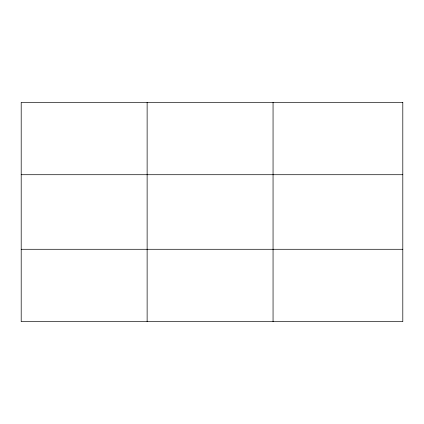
<?xml version="1.0" encoding="UTF-8"?>
<svg xmlns="http://www.w3.org/2000/svg" width="424" height="424" viewBox="0 0 424 424"><rect width="100%" height="100%" fill="white"/><g stroke="black" fill="none" stroke-linecap="round" stroke-linejoin="round"><path stroke-width="0.64" d="M147.128 321.668L147.128 102.332M273.056 321.668L273.056 102.332M21.2 174.714L402.8 174.714M21.2 249.286L402.8 249.286M402.8 102.332L402.8 321.668L21.2 321.668L21.2 102.332L402.8 102.332"/></g></svg>
